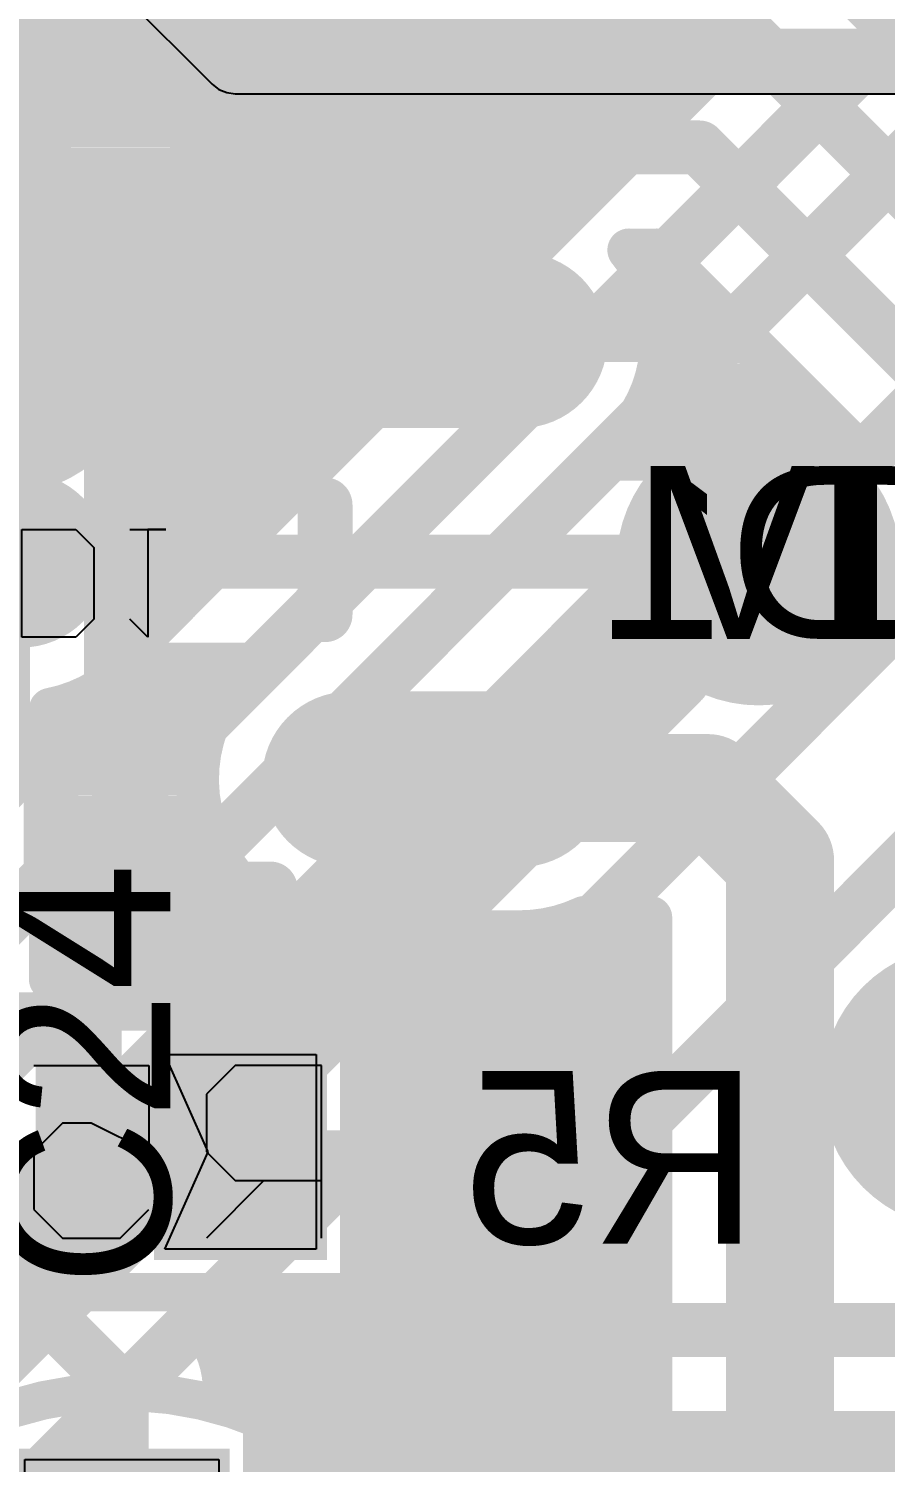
# Model space of a CAD drawing. Header units: millimetres. Extents: x 0.11 to 5.67, y 0.55 to 4.24.
# Drawn here: x 2.3698 to 2.5261, y 1.22 to 1.4813 of the extents above; entities that cross this region are included whole.
import ezdxf

# ---------------------------------------------------------------- set-up
doc = ezdxf.new("R2010")
doc.units = ezdxf.units.MM
doc.header["$MEASUREMENT"] = 0
for name, color, linetype in [('BottomLayer', 5, 'Continuous'), ('BottomOverlay', 54, 'Continuous'), ('BottomPaste', 16, 'Continuous'), ('BottomSolder', 6, 'Continuous'), ('InternalPlane1', 76, 'Continuous'), ('InternalPlane2', 16, 'Continuous'), ('Mechanical3', 76, 'Continuous'), ('MultiLayer', 9, 'Continuous'), ('TopLayer', 1, 'Continuous'), ('TopOverlay', 2, 'Continuous'), ('ViaHoleLayer', 16, 'Continuous')]:
    doc.layers.add(name, color=color, linetype=linetype)

# ---------------------------------------------------------------- blocks, each defined once
blk = doc.blocks.new('SOT_23_GSD__B_87')
at = {"layer": 'BottomLayer', "const_width": 0.02807}
for points in [[(0.05731, 0.04232), (0.02633, 0.04232)], [(-0.03369, 0.00232), (-0.06467, 0.00232)], [(0.05731, -0.03768), (0.02633, -0.03768)]]:
    blk.add_lwpolyline(points, dxfattribs=at)
at = {"layer": 'BottomLayer', "const_width": 0.01404}
for points in [[(0.01931, 0.04232, 1), (0.03335, 0.04232, 1)], [(0.0503, 0.04232, 1), (0.06433, 0.04232, 1)], [(-0.07169, 0.00232, 1), (-0.05765, 0.00232, 1)], [(-0.0407, 0.00232, 1), (-0.02667, 0.00232, 1)], [(0.01931, -0.03768, 1), (0.03335, -0.03768, 1)], [(0.0503, -0.03768, 1), (0.06433, -0.03768, 1)]]:
    blk.add_lwpolyline(points, format="xyb", close=True, dxfattribs=at)
at = {"layer": 'BottomOverlay', "const_width": 0.01}
for points in [[(-0.02818, 0.03232), (-0.02818, 0.06232)], [(-0.02818, 0.06232), (0.01182, 0.06232)], [(0.02182, -0.00768), (0.02182, 0.01232)], [(-0.02818, -0.05768), (-0.02818, -0.02768)], [(-0.02818, -0.05768), (0.01182, -0.05768)]]:
    blk.add_lwpolyline(points, dxfattribs=at)
at = {"layer": 'BottomOverlay', "const_width": 0.005}
for points in [[(-0.03068, 0.06232, 1), (-0.02568, 0.06232, 1)], [(-0.03068, 0.06232, 1), (-0.02568, 0.06232, 1)], [(0.00932, 0.06232, 1), (0.01432, 0.06232, 1)], [(-0.03068, 0.03232, 1), (-0.02568, 0.03232, 1)], [(0.01932, 0.01232, 1), (0.02432, 0.01232, 1)], [(0.01932, -0.00768, 1), (0.02432, -0.00768, 1)], [(-0.03068, -0.02768, 1), (-0.02568, -0.02768, 1)], [(-0.03068, -0.05768, 1), (-0.02568, -0.05768, 1)], [(-0.03068, -0.05768, 1), (-0.02568, -0.05768, 1)], [(0.00932, -0.05768, 1), (0.01432, -0.05768, 1)]]:
    blk.add_lwpolyline(points, format="xyb", close=True, dxfattribs=at)
at = {"layer": 'BottomPaste', "const_width": 0.02807}
for points in [[(0.05731, 0.04232), (0.02633, 0.04232)], [(-0.03369, 0.00232), (-0.06467, 0.00232)], [(0.05731, -0.03768), (0.02633, -0.03768)]]:
    blk.add_lwpolyline(points, dxfattribs=at)
at = {"layer": 'BottomPaste', "const_width": 0.01404}
for points in [[(0.01931, 0.04232, 1), (0.03335, 0.04232, 1)], [(0.0503, 0.04232, 1), (0.06433, 0.04232, 1)], [(-0.07169, 0.00232, 1), (-0.05765, 0.00232, 1)], [(-0.0407, 0.00232, 1), (-0.02667, 0.00232, 1)], [(0.01931, -0.03768, 1), (0.03335, -0.03768, 1)], [(0.0503, -0.03768, 1), (0.06433, -0.03768, 1)]]:
    blk.add_lwpolyline(points, format="xyb", close=True, dxfattribs=at)
at = {"layer": 'BottomSolder', "const_width": 0.03201}
for points in [[(0.05731, 0.04232), (0.02633, 0.04232)], [(-0.03369, 0.00232), (-0.06467, 0.00232)], [(0.05731, -0.03768), (0.02633, -0.03768)]]:
    blk.add_lwpolyline(points, dxfattribs=at)
at = {"layer": 'BottomSolder', "const_width": 0.016}
for points in [[(0.01833, 0.04232, 1), (0.03433, 0.04232, 1)], [(0.04931, 0.04232, 1), (0.06532, 0.04232, 1)], [(-0.07267, 0.00232, 1), (-0.05667, 0.00232, 1)], [(-0.04169, 0.00232, 1), (-0.02568, 0.00232, 1)], [(0.01833, -0.03768, 1), (0.03433, -0.03768, 1)], [(0.04931, -0.03768, 1), (0.06532, -0.03768, 1)]]:
    blk.add_lwpolyline(points, format="xyb", close=True, dxfattribs=at)
at = {"layer": 'Mechanical3'}
for p, q in [((-0.05315, 0.00131), (-0.04659, 0.00787)), ((-0.04659, 0.00787), (-0.04003, 0.00131)), ((-0.03347, -0.0118), (-0.03347, 0.00787)), ((-0.03347, 0.00787), (-0.02363, 0.00787)), ((-0.02363, 0.00787), (-0.02035, 0.00459)), ((-0.01379, 0.00787), (-0.00723, 0.00787)), ((-0.00723, 0.00787), (-0.01051, 0.00787)), ((-0.01051, 0.00787), (-0.01051, -0.0118)), ((-0.02035, 0.00459), (-0.02035, -0.00852)), ((-0.05315, -0.0118), (-0.05315, 0.00131)), ((-0.04003, 0.00131), (-0.04003, -0.0118)), ((-0.02035, -0.00852), (-0.02363, -0.0118)), ((-0.01051, -0.0118), (-0.01379, -0.00852)), ((-0.02363, -0.0118), (-0.03347, -0.0118))]:
    blk.add_line(p, q, dxfattribs=at)
blk = doc.blocks.new('RC0603_B_170')
at = {"layer": 'BottomLayer'}
for points in [[(-0.04429, -0.01772), (-0.01673, -0.01772), (-0.04429, 0.01772), (-0.01673, 0.01772)], [(0.04427, 0.01772), (0.01671, 0.01772), (0.04427, -0.01772), (0.01671, -0.01772)]]:
    blk.add_solid(points, dxfattribs=at)
at = {"layer": 'BottomOverlay', "const_width": 0.00701}
for points in [[(-0.05217, 0.02559), (-0.05217, -0.02559)], [(0.05217, 0.02559), (-0.05217, 0.02559)], [(0.05217, 0.02559), (0.05217, -0.02559)], [(0.05217, -0.02559), (-0.05217, -0.02559)]]:
    blk.add_lwpolyline(points, dxfattribs=at)
at = {"layer": 'BottomOverlay', "const_width": 0.0035}
for points in [[(-0.05392, 0.02559, 1), (-0.05041, 0.02559, 1)], [(-0.05392, 0.02559, 1), (-0.05041, 0.02559, 1)], [(0.05041, 0.02559, 1), (0.05392, 0.02559, 1)], [(0.05041, 0.02559, 1), (0.05392, 0.02559, 1)], [(-0.05392, -0.02559, 1), (-0.05041, -0.02559, 1)], [(-0.05392, -0.02559, 1), (-0.05041, -0.02559, 1)], [(0.05041, -0.02559, 1), (0.05392, -0.02559, 1)], [(0.05041, -0.02559, 1), (0.05392, -0.02559, 1)]]:
    blk.add_lwpolyline(points, format="xyb", close=True, dxfattribs=at)
at = {"layer": 'BottomPaste'}
for p, q in [((-0.04429, -0.01772), (-0.04429, 0.01772)), ((-0.04429, 0.01772), (-0.01673, 0.01772)), ((-0.01673, 0.01772), (-0.02461, 0)), ((0.02458, 0), (0.01671, 0.01772)), ((0.01671, 0.01772), (0.04427, 0.01772)), ((0.04427, 0.01772), (0.04427, -0.01772)), ((-0.02461, 0), (-0.01673, -0.01772)), ((0.01671, -0.01772), (0.02458, 0)), ((-0.01673, -0.01772), (-0.04429, -0.01772)), ((0.04427, -0.01772), (0.01671, -0.01772))]:
    blk.add_line(p, q, dxfattribs=at)
at = {"layer": 'BottomSolder'}
for points in [[(-0.04626, -0.01969), (-0.01476, -0.01969), (-0.04626, 0.01969), (-0.01476, 0.01969)], [(0.04624, 0.01969), (0.01474, 0.01969), (0.04624, -0.01969), (0.01474, -0.01969)]]:
    blk.add_solid(points, dxfattribs=at)
at = {"layer": 'Mechanical3'}
for p, q in [((-0.04528, 0.01575), (-0.04528, -0.01574)), ((-0.03478, 0.00525), (-0.02429, 0.01575)), ((-0.00854, 0.01575), (-0.01379, 0.0105)), ((0.00195, 0.01575), (-0.00854, 0.01575)), ((0.0072, 0.0105), (0.00195, 0.01575)), ((0.0072, 0.00001), (0.0072, 0.0105)), ((-0.02953, 0.00525), (-0.04528, 0.00525)), ((-0.02429, 0.00001), (-0.02953, 0.00525)), ((-0.02429, -0.01049), (-0.02429, 0.00001)), ((-0.01379, -0.01574), (-0.01379, 0.00001)), ((-0.01379, 0.00001), (-0.00329, -0.00524)), ((0.00195, -0.00524), (0.0072, 0.00001)), ((-0.00329, -0.00524), (0.00195, -0.00524)), ((-0.02953, -0.01574), (-0.02429, -0.01049)), ((-0.04528, -0.01574), (-0.02953, -0.01574)), ((0.0072, -0.01574), (-0.01379, -0.01574))]:
    blk.add_line(p, q, dxfattribs=at)
blk = doc.blocks.new('CC0603_B_269')
at = {"layer": 'BottomLayer'}
for points in [[(-0.05315, -0.01772), (-0.01378, -0.01772), (-0.05315, 0.01772), (-0.01378, 0.01772)], [(0.05315, 0.01772), (0.01378, 0.01772), (0.05315, -0.01772), (0.01378, -0.01772)]]:
    blk.add_solid(points, dxfattribs=at)
at = {"layer": 'BottomOverlay', "const_width": 0.00701}
for points in [[(-0.06031, -0.02558, -0.201181), (-0.06035, 0.02547)], [(0.06042, 0.02547, -0.201181), (0.06038, -0.02558)]]:
    blk.add_lwpolyline(points, format="xyb", dxfattribs=at)
at = {"layer": 'BottomOverlay', "const_width": 0.0035}
for points in [[(-0.0621, 0.02547, 1), (-0.0586, 0.02547, 1)], [(-0.06172, 0.0255, 1), (-0.05821, 0.0255, 1)], [(0.05828, 0.0255, 1), (0.06179, 0.0255, 1)], [(0.05867, 0.02547, 1), (0.06217, 0.02547, 1)], [(-0.06206, -0.02558, 1), (-0.05856, -0.02558, 1)], [(-0.06179, -0.02559, 1), (-0.05829, -0.02559, 1)], [(0.05829, -0.02559, 1), (0.06179, -0.02559, 1)], [(0.05863, -0.02558, 1), (0.06213, -0.02558, 1)]]:
    blk.add_lwpolyline(points, format="xyb", close=True, dxfattribs=at)
at = {"layer": 'BottomOverlay', "const_width": 0.00701}
for points in [[(-0.05996, 0.0255), (0.06004, 0.0255)], [(-0.06004, -0.02559), (0.06004, -0.02559)]]:
    blk.add_lwpolyline(points, dxfattribs=at)
at = {"layer": 'BottomPaste'}
for p, q in [((-0.05315, -0.01772), (-0.05315, 0.01772)), ((-0.05315, 0.01772), (-0.01378, 0.01772)), ((-0.01378, 0.01772), (-0.02559, 0)), ((0.02559, 0), (0.01378, 0.01772)), ((0.01378, 0.01772), (0.05315, 0.01772)), ((0.05315, 0.01772), (0.05315, -0.01772)), ((-0.02559, 0), (-0.01378, -0.01772)), ((0.01378, -0.01772), (0.02559, 0)), ((-0.01378, -0.01772), (-0.05315, -0.01772)), ((0.05315, -0.01772), (0.01378, -0.01772))]:
    blk.add_line(p, q, dxfattribs=at)
at = {"layer": 'BottomSolder'}
for points in [[(-0.05512, -0.01969), (-0.01181, -0.01969), (-0.05512, 0.01969), (-0.01181, 0.01969)], [(0.05512, 0.01969), (0.01181, 0.01969), (0.05512, -0.01969), (0.01181, -0.01969)]]:
    blk.add_solid(points, dxfattribs=at)
at = {"layer": 'Mechanical3'}
for p, q in [((-0.0561, 0.0105), (-0.05085, 0.01575)), ((-0.05085, 0.01575), (-0.04036, 0.01575)), ((-0.04036, 0.01575), (-0.03511, 0.0105)), ((-0.02462, 0.01575), (-0.01412, 0.01575)), ((-0.01412, 0.01575), (-0.01937, 0.01575)), ((-0.01937, 0.01575), (-0.01937, -0.01574)), ((0.00687, 0.01575), (0.00162, 0.0105)), ((0.01736, 0.01575), (0.00687, 0.01575)), ((0.02261, 0.0105), (0.01736, 0.01575)), ((-0.0561, -0.01049), (-0.0561, 0.0105)), ((0.00162, 0.0105), (0.00162, -0.01049)), ((0.02261, -0.01049), (0.02261, 0.0105)), ((-0.05085, -0.01574), (-0.0561, -0.01049)), ((-0.03511, -0.01049), (-0.04036, -0.01574)), ((-0.01937, -0.01574), (-0.02462, -0.01049)), ((0.00162, -0.01049), (0.00687, -0.01574)), ((0.01736, -0.01574), (0.02261, -0.01049)), ((-0.04036, -0.01574), (-0.05085, -0.01574)), ((0.00687, -0.01574), (0.01736, -0.01574))]:
    blk.add_line(p, q, dxfattribs=at)

msp = doc.modelspace()

# ---------------------------------------------------------------- linework, layer by layer
at = {"layer": 'BottomLayer'}
for points, const_width in [([(2.51519, 1.49255), (2.57917, 1.42858)], 0.00787), ([(2.36396, 1.47933), (2.50197, 1.47933)], 0.00984), ([(2.50197, 1.47933), (2.56594, 1.41535)], 0.00984), ([(2.52842, 1.47933), (2.66348, 1.47933)], 0.00787), ([(2.36516, 1.42224), (2.40256, 1.45965)], 0.00984), ([(2.40256, 1.45965), (2.49213, 1.45965)], 0.00984), ([(2.49213, 1.45965), (2.54035, 1.41142)], 0.00984), ([(2.47932, 1.44094), (2.48438, 1.44094)], 0.00787), ([(2.4801, 1.43996), (2.48537, 1.43996)], 0.00787), ([(2.48438, 1.44094), (2.52165, 1.40367)], 0.00787), ([(2.39073, 1.42137), (2.40517, 1.43581)], 0.00787), ([(2.4841, 1.43208), (2.49324, 1.43208)], 0.00787), ([(2.40256, 1.42421), (2.4027, 1.42435)], 0.01969), ([(2.4027, 1.42435), (2.44376, 1.42435)], 0.01969), ([(2.44376, 1.42435), (2.4439, 1.42449)], 0.01969), ([(2.39357, 1.42421), (2.40256, 1.42421)], 0.00787), ([(2.4065, 1.42449), (2.4439, 1.42449)], 0.00787), ([(2.4439, 1.42449), (2.4813, 1.42449)], 0.00787), ([(2.48523, 1.42421), (2.50112, 1.42421)], 0.00787), ([(2.39006, 1.41633), (2.40388, 1.41633)], 0.00787), ([(2.48392, 1.41633), (2.50899, 1.41633)], 0.00787), ([(2.38672, 1.40846), (2.40813, 1.40846)], 0.00787), ([(2.47967, 1.40846), (2.49591, 1.40846)], 0.00787), ([(2.51, 1.40846), (2.51686, 1.40846)], 0.00787), ([(2.38926, 1.40287), (2.41423, 1.40287)], 0.00787), ([(2.47356, 1.40287), (2.48583, 1.40287)], 0.00787), ([(2.35321, 1.38417), (2.50264, 1.38417)], 0.00984), ([(2.50264, 1.38417), (2.50295, 1.38386)], 0.00984), ([(2.38869, 1.36547), (2.41015, 1.36547)], 0.00787), ([(2.38362, 1.36122), (2.40618, 1.36122)], 0.00787), ([(2.3738, 1.30807), (2.3738, 1.35721)], 0.00787), ([(2.3738, 1.35334), (2.40204, 1.35334)], 0.00787), ([(2.4439, 1.34449), (2.4455, 1.34288)], 0.01969), ([(2.4455, 1.34288), (2.49373, 1.34288)], 0.01969), ([(2.49373, 1.34288), (2.50689, 1.32972)], 0.01969), ([(2.3738, 1.34547), (2.40061, 1.34547)], 0.00787), ([(2.3738, 1.33759), (2.40146, 1.33759)], 0.00787), ([(2.50689, 1.16043), (2.50689, 1.32972)], 0.01969), ([(2.3738, 1.32972), (2.40483, 1.32972)], 0.00787), ([(2.3738, 1.32185), (2.41225, 1.32185)], 0.00787), ([(2.47111, 1.31926), (2.48327, 1.31926)], 0.00787), ([(2.48327, 1.17028), (2.48327, 1.31926)], 0.00787), ([(2.42841, 1.31667), (2.45939, 1.31667)], 0.00787), ([(2.3738, 1.31397), (2.48327, 1.31397)], 0.00787), ([(2.37502, 1.27153), (2.37502, 1.30807)], 0.00787), ([(2.37502, 1.3061), (2.38287, 1.3061)], 0.00787), ([(2.38287, 1.3061), (2.43406, 1.3061)], 0.00787), ([(2.38287, 1.26368), (2.38287, 1.3061)], 0.00787), ([(2.43406, 1.3061), (2.48327, 1.3061)], 0.00787), ([(2.43406, 1.24705), (2.43406, 1.3061)], 0.00787), ([(2.40846, 1.27657), (2.40846, 1.30217)], 0.00787), ([(2.37502, 1.29822), (2.38287, 1.29822)], 0.00787), ([(2.43406, 1.29822), (2.48327, 1.29822)], 0.00787), ([(2.37502, 1.29035), (2.38287, 1.29035)], 0.00787), ([(2.43406, 1.29035), (2.48327, 1.29035)], 0.00787), ([(2.37502, 1.28248), (2.38287, 1.28248)], 0.00787), ([(2.43406, 1.28248), (2.48327, 1.28248)], 0.00787), ([(2.38681, 1.27657), (2.40846, 1.27657)], 0.00787), ([(2.40846, 1.27657), (2.43012, 1.27657)], 0.00787), ([(2.40846, 1.25098), (2.40846, 1.27657)], 0.00787), ([(2.37502, 1.2746), (2.38287, 1.2746)], 0.00787), ([(2.43406, 1.2746), (2.48327, 1.2746)], 0.00787), ([(2.34746, 1.27264), (2.38681, 1.23329)], 0.00984), ([(2.37502, 1.27153), (2.38287, 1.26368)], 0.00787), ([(2.37982, 1.26673), (2.38287, 1.26673)], 0.00787), ([(2.43406, 1.26673), (2.48327, 1.26673)], 0.00787), ([(2.43406, 1.25885), (2.48327, 1.25885)], 0.00787), ([(2.43406, 1.25098), (2.48327, 1.25098)], 0.00787), ([(2.3995, 1.24705), (2.43406, 1.24705)], 0.00787), ([(2.40273, 1.24311), (2.48327, 1.24311)], 0.00787), ([(2.40541, 1.23523), (2.48327, 1.23523)], 0.00787), ([(2.38681, 1.20079), (2.38681, 1.23329)], 0.00984), ([(2.40549, 1.23425), (2.41831, 1.23425)], 0.00787), ([(2.41831, 1.16732), (2.41831, 1.23425)], 0.00787), ([(2.41831, 1.22736), (2.48327, 1.22736)], 0.00787), ([(2.41831, 1.21948), (2.48327, 1.21948)], 0.00787)]:
    msp.add_lwpolyline(points, dxfattribs=dict(at, const_width=const_width))
for points, const_width in [([(2.49951, 1.47933, 1), (2.50443, 1.47933, 1)], 0.00492), ([(2.49951, 1.47933, 1), (2.50443, 1.47933, 1)], 0.00492), ([(2.52645, 1.47933, 1), (2.53039, 1.47933, 1)], 0.00394), ([(2.4001, 1.45965, 1), (2.40502, 1.45965, 1)], 0.00492), ([(2.4001, 1.45965, 1), (2.40502, 1.45965, 1)], 0.00492), ([(2.48967, 1.45965, 1), (2.49459, 1.45965, 1)], 0.00492), ([(2.48967, 1.45965, 1), (2.49459, 1.45965, 1)], 0.00492), ([(2.47735, 1.44094, 1), (2.48129, 1.44094, 1)], 0.00394), ([(2.47735, 1.44094, 1), (2.48129, 1.44094, 1)], 0.00394), ([(2.47813, 1.43996, 1), (2.48207, 1.43996, 1)], 0.00394), ([(2.48241, 1.44094, 1), (2.48635, 1.44094, 1)], 0.00394), ([(2.48241, 1.44094, 1), (2.48635, 1.44094, 1)], 0.00394), ([(2.4834, 1.43996, 1), (2.48734, 1.43996, 1)], 0.00394), ([(2.4032, 1.43581, 1), (2.40714, 1.43581, 1)], 0.00394), ([(2.4032, 1.43581, 1), (2.40714, 1.43581, 1)], 0.00394), ([(2.39665, 1.42421, 1), (2.40846, 1.42421, 1)], 0.01181), ([(2.48213, 1.43208, 1), (2.48606, 1.43208, 1)], 0.00394), ([(2.49127, 1.43208, 1), (2.49521, 1.43208, 1)], 0.00394), ([(2.35925, 1.42224, 1), (2.37106, 1.42224, 1)], 0.01181), ([(2.39764, 1.42421, 1), (2.40748, 1.42421, 1)], 0.00984), ([(2.39778, 1.42435, 1), (2.40762, 1.42435, 1)], 0.00984), ([(2.39778, 1.42435, 1), (2.40762, 1.42435, 1)], 0.00984), ([(2.43884, 1.42435, 1), (2.44868, 1.42435, 1)], 0.00984), ([(2.43884, 1.42435, 1), (2.44868, 1.42435, 1)], 0.00984), ([(2.43898, 1.42449, 1), (2.44882, 1.42449, 1)], 0.00984), ([(2.3627, 1.42224, 1), (2.36762, 1.42224, 1)], 0.00492), ([(2.3916, 1.42421, 1), (2.39554, 1.42421, 1)], 0.00394), ([(2.40059, 1.42421, 1), (2.40453, 1.42421, 1)], 0.00394), ([(2.40453, 1.42449, 1), (2.40846, 1.42449, 1)], 0.00394), ([(2.44193, 1.42449, 1), (2.44587, 1.42449, 1)], 0.00394), ([(2.44193, 1.42449, 1), (2.44587, 1.42449, 1)], 0.00394), ([(2.47933, 1.42449, 1), (2.48327, 1.42449, 1)], 0.00394), ([(2.48327, 1.42449, 1), (2.4872, 1.42449, 1)], 0.00394), ([(2.48327, 1.42449, 1), (2.4872, 1.42449, 1)], 0.00394), ([(2.48327, 1.42421, 1), (2.4872, 1.42421, 1)], 0.00394), ([(2.49915, 1.42421, 1), (2.50309, 1.42421, 1)], 0.00394), ([(2.38876, 1.42137, 1), (2.3927, 1.42137, 1)], 0.00394), ([(2.38876, 1.42137, 1), (2.3927, 1.42137, 1)], 0.00394), ([(2.38809, 1.41633, 1), (2.39202, 1.41633, 1)], 0.00394), ([(2.40191, 1.41633, 1), (2.40585, 1.41633, 1)], 0.00394), ([(2.48195, 1.41633, 1), (2.48588, 1.41633, 1)], 0.00394), ([(2.50702, 1.41633, 1), (2.51096, 1.41633, 1)], 0.00394), ([(2.38475, 1.40846, 1), (2.38869, 1.40846, 1)], 0.00394), ([(2.40616, 1.40846, 1), (2.4101, 1.40846, 1)], 0.00394), ([(2.4777, 1.40846, 1), (2.48163, 1.40846, 1)], 0.00394), ([(2.49394, 1.40846, 1), (2.49788, 1.40846, 1)], 0.00394), ([(2.50803, 1.40846, 1), (2.51197, 1.40846, 1)], 0.00394), ([(2.5149, 1.40846, 1), (2.51883, 1.40846, 1)], 0.00394), ([(2.38339, 1.40653, 1), (2.38732, 1.40653, 1)], 0.00394), ([(2.38339, 1.40653, 1), (2.38732, 1.40653, 1)], 0.00394), ([(2.38729, 1.40287, 1), (2.39123, 1.40287, 1)], 0.00394), ([(2.38729, 1.40287, 1), (2.39123, 1.40287, 1)], 0.00394), ([(2.41226, 1.40287, 1), (2.4162, 1.40287, 1)], 0.00394), ([(2.41226, 1.40287, 1), (2.4162, 1.40287, 1)], 0.00394), ([(2.47159, 1.40287, 1), (2.47553, 1.40287, 1)], 0.00394), ([(2.47159, 1.40287, 1), (2.47553, 1.40287, 1)], 0.00394), ([(2.48386, 1.40287, 1), (2.4878, 1.40287, 1)], 0.00394), ([(2.48386, 1.40287, 1), (2.4878, 1.40287, 1)], 0.00394), ([(2.51969, 1.40367, 1), (2.52362, 1.40367, 1)], 0.00394), ([(2.51969, 1.40133, 1), (2.52362, 1.40133, 1)], 0.00394), ([(2.49705, 1.38386, 1), (2.50886, 1.38386, 1)], 0.01181), ([(2.50018, 1.38417, 1), (2.5051, 1.38417, 1)], 0.00492), ([(2.50018, 1.38417, 1), (2.5051, 1.38417, 1)], 0.00492), ([(2.50049, 1.38386, 1), (2.50541, 1.38386, 1)], 0.00492), ([(2.38672, 1.36547, 1), (2.39066, 1.36547, 1)], 0.00394), ([(2.38672, 1.36547, 1), (2.39066, 1.36547, 1)], 0.00394), ([(2.40818, 1.36547, 1), (2.41212, 1.36547, 1)], 0.00394), ([(2.40818, 1.36547, 1), (2.41212, 1.36547, 1)], 0.00394), ([(2.38166, 1.36122, 1), (2.38559, 1.36122, 1)], 0.00394), ([(2.40421, 1.36122, 1), (2.40815, 1.36122, 1)], 0.00394), ([(2.37183, 1.35721, 1), (2.37577, 1.35721, 1)], 0.00394), ([(2.37183, 1.35721, 1), (2.37577, 1.35721, 1)], 0.00394), ([(2.37183, 1.35334, 1), (2.37577, 1.35334, 1)], 0.00394), ([(2.40007, 1.35334, 1), (2.40401, 1.35334, 1)], 0.00394), ([(2.43898, 1.34449, 1), (2.44882, 1.34449, 1)], 0.00984), ([(2.44058, 1.34288, 1), (2.45042, 1.34288, 1)], 0.00984), ([(2.44058, 1.34288, 1), (2.45042, 1.34288, 1)], 0.00984), ([(2.48881, 1.34288, 1), (2.49865, 1.34288, 1)], 0.00984), ([(2.48881, 1.34288, 1), (2.49865, 1.34288, 1)], 0.00984), ([(2.37183, 1.34547, 1), (2.37577, 1.34547, 1)], 0.00394), ([(2.39864, 1.34547, 1), (2.40258, 1.34547, 1)], 0.00394), ([(2.37183, 1.33759, 1), (2.37577, 1.33759, 1)], 0.00394), ([(2.39949, 1.33759, 1), (2.40343, 1.33759, 1)], 0.00394), ([(2.50197, 1.32972, 1), (2.51181, 1.32972, 1)], 0.00984), ([(2.50197, 1.32972, 1), (2.51181, 1.32972, 1)], 0.00984), ([(2.37183, 1.32972, 1), (2.37577, 1.32972, 1)], 0.00394), ([(2.40287, 1.32972, 1), (2.4068, 1.32972, 1)], 0.00394), ([(2.37183, 1.32185, 1), (2.37577, 1.32185, 1)], 0.00394), ([(2.41028, 1.32185, 1), (2.41422, 1.32185, 1)], 0.00394), ([(2.46914, 1.31926, 1), (2.47308, 1.31926, 1)], 0.00394), ([(2.46914, 1.31926, 1), (2.47308, 1.31926, 1)], 0.00394), ([(2.4813, 1.31926, 1), (2.48524, 1.31926, 1)], 0.00394), ([(2.4813, 1.31926, 1), (2.48524, 1.31926, 1)], 0.00394), ([(2.42644, 1.31667, 1), (2.43037, 1.31667, 1)], 0.00394), ([(2.42644, 1.31667, 1), (2.43037, 1.31667, 1)], 0.00394), ([(2.45742, 1.31667, 1), (2.46136, 1.31667, 1)], 0.00394), ([(2.45742, 1.31667, 1), (2.46136, 1.31667, 1)], 0.00394), ([(2.37183, 1.31397, 1), (2.37577, 1.31397, 1)], 0.00394), ([(2.4813, 1.31397, 1), (2.48524, 1.31397, 1)], 0.00394), ([(2.37183, 1.30807, 1), (2.37577, 1.30807, 1)], 0.00394), ([(2.37306, 1.30807, 1), (2.37699, 1.30807, 1)], 0.00394), ([(2.37306, 1.3061, 1), (2.37699, 1.3061, 1)], 0.00394), ([(2.38091, 1.3061, 1), (2.38484, 1.3061, 1)], 0.00394), ([(2.38091, 1.3061, 1), (2.38484, 1.3061, 1)], 0.00394), ([(2.38091, 1.3061, 1), (2.38484, 1.3061, 1)], 0.00394), ([(2.43209, 1.3061, 1), (2.43602, 1.3061, 1)], 0.00394), ([(2.43209, 1.3061, 1), (2.43602, 1.3061, 1)], 0.00394), ([(2.43209, 1.3061, 1), (2.43602, 1.3061, 1)], 0.00394), ([(2.4813, 1.3061, 1), (2.48524, 1.3061, 1)], 0.00394), ([(2.4065, 1.30217, 1), (2.41043, 1.30217, 1)], 0.00394), ([(2.37306, 1.29822, 1), (2.37699, 1.29822, 1)], 0.00394), ([(2.38091, 1.29822, 1), (2.38484, 1.29822, 1)], 0.00394), ([(2.43209, 1.29822, 1), (2.43602, 1.29822, 1)], 0.00394), ([(2.4813, 1.29822, 1), (2.48524, 1.29822, 1)], 0.00394), ([(2.37306, 1.29035, 1), (2.37699, 1.29035, 1)], 0.00394), ([(2.38091, 1.29035, 1), (2.38484, 1.29035, 1)], 0.00394), ([(2.43209, 1.29035, 1), (2.43602, 1.29035, 1)], 0.00394), ([(2.4813, 1.29035, 1), (2.48524, 1.29035, 1)], 0.00394), ([(2.37306, 1.28248, 1), (2.37699, 1.28248, 1)], 0.00394), ([(2.38091, 1.28248, 1), (2.38484, 1.28248, 1)], 0.00394), ([(2.43209, 1.28248, 1), (2.43602, 1.28248, 1)], 0.00394), ([(2.4813, 1.28248, 1), (2.48524, 1.28248, 1)], 0.00394), ([(2.38484, 1.27657, 1), (2.38878, 1.27657, 1)], 0.00394), ([(2.4065, 1.27657, 1), (2.41043, 1.27657, 1)], 0.00394), ([(2.4065, 1.27657, 1), (2.41043, 1.27657, 1)], 0.00394), ([(2.4065, 1.27657, 1), (2.41043, 1.27657, 1)], 0.00394), ([(2.4065, 1.27657, 1), (2.41043, 1.27657, 1)], 0.00394), ([(2.42815, 1.27657, 1), (2.43209, 1.27657, 1)], 0.00394), ([(2.37306, 1.2746, 1), (2.37699, 1.2746, 1)], 0.00394), ([(2.38091, 1.2746, 1), (2.38484, 1.2746, 1)], 0.00394), ([(2.43209, 1.2746, 1), (2.43602, 1.2746, 1)], 0.00394), ([(2.4813, 1.2746, 1), (2.48524, 1.2746, 1)], 0.00394), ([(2.37306, 1.27153, 1), (2.37699, 1.27153, 1)], 0.00394), ([(2.37306, 1.27153, 1), (2.37699, 1.27153, 1)], 0.00394), ([(2.37785, 1.26673, 1), (2.38179, 1.26673, 1)], 0.00394), ([(2.38091, 1.26673, 1), (2.38484, 1.26673, 1)], 0.00394), ([(2.43209, 1.26673, 1), (2.43602, 1.26673, 1)], 0.00394), ([(2.4813, 1.26673, 1), (2.48524, 1.26673, 1)], 0.00394), ([(2.38091, 1.26368, 1), (2.38484, 1.26368, 1)], 0.00394), ([(2.38091, 1.26368, 1), (2.38484, 1.26368, 1)], 0.00394), ([(2.43209, 1.25885, 1), (2.43602, 1.25885, 1)], 0.00394), ([(2.4813, 1.25885, 1), (2.48524, 1.25885, 1)], 0.00394), ([(2.4065, 1.25098, 1), (2.41043, 1.25098, 1)], 0.00394), ([(2.43209, 1.25098, 1), (2.43602, 1.25098, 1)], 0.00394), ([(2.4813, 1.25098, 1), (2.48524, 1.25098, 1)], 0.00394), ([(2.39753, 1.24705, 1), (2.40147, 1.24705, 1)], 0.00394), ([(2.39807, 1.24651, 1), (2.402, 1.24651, 1)], 0.00394), ([(2.39807, 1.24651, 1), (2.402, 1.24651, 1)], 0.00394), ([(2.43209, 1.24705, 1), (2.43602, 1.24705, 1)], 0.00394), ([(2.43209, 1.24705, 1), (2.43602, 1.24705, 1)], 0.00394), ([(2.40076, 1.24311, 1), (2.4047, 1.24311, 1)], 0.00394), ([(2.4813, 1.24311, 1), (2.48524, 1.24311, 1)], 0.00394), ([(2.40344, 1.23523, 1), (2.40738, 1.23523, 1)], 0.00394), ([(2.4813, 1.23523, 1), (2.48524, 1.23523, 1)], 0.00394), ([(2.38435, 1.23329, 1), (2.38927, 1.23329, 1)], 0.00492), ([(2.38435, 1.23329, 1), (2.38927, 1.23329, 1)], 0.00492), ([(2.40352, 1.23425, 1), (2.40746, 1.23425, 1)], 0.00394), ([(2.40352, 1.23425, 1), (2.40746, 1.23425, 1)], 0.00394), ([(2.40352, 1.23425, 1), (2.40746, 1.23425, 1)], 0.00394), ([(2.41634, 1.23425, 1), (2.42028, 1.23425, 1)], 0.00394), ([(2.41634, 1.23425, 1), (2.42028, 1.23425, 1)], 0.00394), ([(2.41634, 1.22736, 1), (2.42028, 1.22736, 1)], 0.00394), ([(2.4813, 1.22736, 1), (2.48524, 1.22736, 1)], 0.00394), ([(2.41634, 1.21948, 1), (2.42028, 1.21948, 1)], 0.00394), ([(2.4813, 1.21948, 1), (2.48524, 1.21948, 1)], 0.00394)]:
    msp.add_lwpolyline(points, format="xyb", close=True, dxfattribs=dict(at, const_width=const_width))
at = {"layer": 'BottomLayer', "const_width": 0.00787}
for points in [[(2.47932, 1.44094, -0.17429), (2.48524, 1.42449)], [(2.41423, 1.40287, -0.377507), (2.40517, 1.43581)], [(2.48524, 1.42449, -0.25279), (2.47356, 1.40287)], [(2.39073, 1.42137, -0.158082), (2.38536, 1.40653)], [(2.48583, 1.40287, -0.408891), (2.52165, 1.40133)], [(2.38536, 1.40653, -0.048201), (2.38926, 1.40287)], [(2.38869, 1.36547, -0.156811), (2.3738, 1.35721)], [(2.42841, 1.31667, -0.693565), (2.41015, 1.36547)], [(2.47111, 1.31926, -0.10914), (2.45939, 1.31667)], [(2.40003, 1.24651, -0.185591), (2.40549, 1.23425)], [(2.40003, 1.24651, -0.185591), (2.40549, 1.23425)]]:
    msp.add_lwpolyline(points, format="xyb", dxfattribs=at)
at = {"layer": 'InternalPlane1', "const_width": 0.02591}
for points in [[(2.33646, 1.4685, 1), (2.36236, 1.4685, 1)], [(2.3522, 1.42224, 1), (2.37811, 1.42224, 1)], [(2.49, 1.38386, 1), (2.51591, 1.38386, 1)], [(2.5274, 1.28839, 1), (2.55331, 1.28839, 1)]]:
    msp.add_lwpolyline(points, format="xyb", close=True, dxfattribs=at)
at = {"layer": 'InternalPlane2'}
for p, q in [((2.31961, 1.55484), (2.40327, 1.47118)), ((2.40327, 1.47118), (2.4045, 1.47024)), ((2.4045, 1.47024), (2.40594, 1.46964)), ((2.40594, 1.46964), (2.40748, 1.46944)), ((2.40748, 1.46944), (2.70571, 1.46944))]:
    msp.add_line(p, q, dxfattribs=at)
at = {"layer": 'InternalPlane2', "const_width": 0.01181}
for points in [[(2.32382, 1.55906), (2.40748, 1.47539)], [(2.40748, 1.47539), (2.70571, 1.47539)]]:
    msp.add_lwpolyline(points, dxfattribs=at)
at = {"layer": 'InternalPlane2'}
for points, const_width in [([(2.33646, 1.4685, 1), (2.36236, 1.4685, 1)], 0.02591), ([(2.40453, 1.47539, 1), (2.41043, 1.47539, 1)], 0.00591), ([(2.40453, 1.47539, 1), (2.41043, 1.47539, 1)], 0.00591), ([(2.3522, 1.42224, 1), (2.37811, 1.42224, 1)], 0.02591), ([(2.38961, 1.42421, 1), (2.41551, 1.42421, 1)], 0.02591), ([(2.49, 1.38386, 1), (2.51591, 1.38386, 1)], 0.02591), ([(2.5274, 1.28839, 1), (2.55331, 1.28839, 1)], 0.02591)]:
    msp.add_lwpolyline(points, format="xyb", close=True, dxfattribs=dict(at, const_width=const_width))
at = {"layer": 'MultiLayer', "const_width": 0.01181}
for points in [[(2.39665, 1.42421, 1), (2.40846, 1.42421, 1)], [(2.35925, 1.42224, 1), (2.37106, 1.42224, 1)], [(2.49705, 1.38386, 1), (2.50886, 1.38386, 1)]]:
    msp.add_lwpolyline(points, format="xyb", close=True, dxfattribs=at)
at = {"layer": 'TopLayer'}
for points, const_width in [([(2.17664, 1.12984), (2.54089, 1.49409)], 0.00984), ([(2.18398, 1.11213), (2.54823, 1.47638)], 0.00984), ([(2.37452, 1.47343), (2.49378, 1.47343)], 0.00787), ([(2.38386, 1.36351), (2.49378, 1.47343)], 0.00787), ([(2.37483, 1.47145), (2.4918, 1.47145)], 0.00787), ([(2.37452, 1.46358), (2.48393, 1.46358)], 0.00787), ([(2.37157, 1.4557), (2.47605, 1.4557)], 0.00787), ([(2.36564, 1.44783), (2.46818, 1.44783)], 0.00787), ([(2.50295, 1.38386), (2.56693, 1.44783)], 0.00984), ([(2.38363, 1.43996), (2.46031, 1.43996)], 0.00787), ([(2.36811, 1.21358), (2.58465, 1.43012)], 0.00984), ([(2.38878, 1.43208), (2.45243, 1.43208)], 0.00787), ([(2.36516, 1.34342), (2.36516, 1.42224)], 0.00984), ([(2.39067, 1.42421), (2.44456, 1.42421)], 0.00787), ([(2.39006, 1.41633), (2.43668, 1.41633)], 0.00787), ([(2.38672, 1.40846), (2.42881, 1.40846)], 0.00787), ([(2.38386, 1.36351), (2.38386, 1.40478)], 0.00787), ([(2.38386, 1.40059), (2.42094, 1.40059)], 0.00787), ([(2.38386, 1.39271), (2.41306, 1.39271)], 0.00787), ([(2.38386, 1.38484), (2.40519, 1.38484)], 0.00787), ([(2.1972, 1.0989), (2.47775, 1.37945)], 0.00787), ([(2.38386, 1.37696), (2.39731, 1.37696)], 0.00787), ([(2.47526, 1.37696), (2.47831, 1.37696)], 0.00787), ([(2.38386, 1.36909), (2.38944, 1.36909)], 0.00787), ([(2.46739, 1.36909), (2.48205, 1.36909)], 0.00787), ([(2.35489, 1.22681), (2.48992, 1.36184)], 0.00787), ([(2.45951, 1.36122), (2.4893, 1.36122)], 0.00787), ([(2.45164, 1.35334), (2.48142, 1.35334)], 0.00787), ([(2.44377, 1.34547), (2.47355, 1.34547)], 0.00787), ([(2.1693, 1.14756), (2.36516, 1.34342)], 0.00984), ([(2.40945, 1.20965), (2.54035, 1.34055)], 0.00984), ([(2.43589, 1.33759), (2.46567, 1.33759)], 0.00787), ([(2.42802, 1.32972), (2.4578, 1.32972)], 0.00787), ([(2.42014, 1.32185), (2.44993, 1.32185)], 0.00787), ([(2.41227, 1.31397), (2.44205, 1.31397)], 0.00787), ([(2.4044, 1.3061), (2.43418, 1.3061)], 0.00787), ([(2.39652, 1.29822), (2.4263, 1.29822)], 0.00787), ([(2.38865, 1.29035), (2.41843, 1.29035)], 0.00787), ([(2.38077, 1.28248), (2.41056, 1.28248)], 0.00787), ([(2.3729, 1.2746), (2.40268, 1.2746)], 0.00787), ([(2.36503, 1.26673), (2.39481, 1.26673)], 0.00787), ([(2.35715, 1.25885), (2.38693, 1.25885)], 0.00787), ([(2.34928, 1.25098), (2.37906, 1.25098)], 0.00787), ([(2.3414, 1.24311), (2.37119, 1.24311)], 0.00787), ([(2.43406, 1.19882), (2.47933, 1.24409)], 0.00984), ([(2.47933, 1.24409), (2.54232, 1.24409)], 0.00984), ([(2.45276, 1.19107), (2.48708, 1.22539)], 0.00787), ([(2.48708, 1.22539), (2.54232, 1.22539)], 0.00787), ([(2.48117, 1.21948), (2.73249, 1.21948)], 0.00787)]:
    msp.add_lwpolyline(points, dxfattribs=dict(at, const_width=const_width))
for points, const_width in [([(2.37255, 1.47343, 1), (2.37649, 1.47343, 1)], 0.00394), ([(2.37255, 1.47343, 1), (2.37649, 1.47343, 1)], 0.00394), ([(2.49181, 1.47343, 1), (2.49574, 1.47343, 1)], 0.00394), ([(2.49181, 1.47343, 1), (2.49574, 1.47343, 1)], 0.00394), ([(2.37286, 1.47145, 1), (2.3768, 1.47145, 1)], 0.00394), ([(2.48983, 1.47145, 1), (2.49377, 1.47145, 1)], 0.00394), ([(2.37303, 1.4685, 1), (2.37697, 1.4685, 1)], 0.00394), ([(2.37303, 1.4685, 1), (2.37697, 1.4685, 1)], 0.00394), ([(2.37255, 1.46358, 1), (2.37649, 1.46358, 1)], 0.00394), ([(2.48196, 1.46358, 1), (2.4859, 1.46358, 1)], 0.00394), ([(2.3696, 1.4557, 1), (2.37354, 1.4557, 1)], 0.00394), ([(2.47409, 1.4557, 1), (2.47802, 1.4557, 1)], 0.00394), ([(2.46621, 1.44783, 1), (2.47015, 1.44783, 1)], 0.00394), ([(2.38166, 1.43996, 1), (2.3856, 1.43996, 1)], 0.00394), ([(2.45834, 1.43996, 1), (2.46227, 1.43996, 1)], 0.00394), ([(2.38681, 1.43208, 1), (2.39075, 1.43208, 1)], 0.00394), ([(2.39665, 1.42421, 1), (2.40846, 1.42421, 1)], 0.01181), ([(2.45046, 1.43208, 1), (2.4544, 1.43208, 1)], 0.00394), ([(2.35925, 1.42224, 1), (2.37106, 1.42224, 1)], 0.01181), ([(2.3627, 1.42224, 1), (2.36762, 1.42224, 1)], 0.00492), ([(2.3887, 1.42421, 1), (2.39264, 1.42421, 1)], 0.00394), ([(2.44259, 1.42421, 1), (2.44653, 1.42421, 1)], 0.00394), ([(2.38878, 1.42224, 1), (2.39272, 1.42224, 1)], 0.00394), ([(2.38878, 1.42224, 1), (2.39272, 1.42224, 1)], 0.00394), ([(2.38809, 1.41633, 1), (2.39202, 1.41633, 1)], 0.00394), ([(2.43472, 1.41633, 1), (2.43865, 1.41633, 1)], 0.00394), ([(2.38475, 1.40846, 1), (2.38869, 1.40846, 1)], 0.00394), ([(2.42684, 1.40846, 1), (2.43078, 1.40846, 1)], 0.00394), ([(2.38189, 1.40478, 1), (2.38583, 1.40478, 1)], 0.00394), ([(2.38189, 1.40478, 1), (2.38583, 1.40478, 1)], 0.00394), ([(2.38189, 1.40059, 1), (2.38583, 1.40059, 1)], 0.00394), ([(2.41897, 1.40059, 1), (2.4229, 1.40059, 1)], 0.00394), ([(2.38189, 1.39271, 1), (2.38583, 1.39271, 1)], 0.00394), ([(2.41109, 1.39271, 1), (2.41503, 1.39271, 1)], 0.00394), ([(2.49705, 1.38386, 1), (2.50886, 1.38386, 1)], 0.01181), ([(2.38189, 1.38484, 1), (2.38583, 1.38484, 1)], 0.00394), ([(2.40322, 1.38484, 1), (2.40716, 1.38484, 1)], 0.00394), ([(2.50049, 1.38386, 1), (2.50541, 1.38386, 1)], 0.00492), ([(2.47578, 1.37945, 1), (2.47971, 1.37945, 1)], 0.00394), ([(2.47578, 1.37945, 1), (2.47971, 1.37945, 1)], 0.00394), ([(2.38189, 1.37696, 1), (2.38583, 1.37696, 1)], 0.00394), ([(2.39535, 1.37696, 1), (2.39928, 1.37696, 1)], 0.00394), ([(2.47329, 1.37696, 1), (2.47723, 1.37696, 1)], 0.00394), ([(2.47634, 1.37696, 1), (2.48028, 1.37696, 1)], 0.00394), ([(2.38189, 1.36909, 1), (2.38583, 1.36909, 1)], 0.00394), ([(2.38747, 1.36909, 1), (2.39141, 1.36909, 1)], 0.00394), ([(2.46542, 1.36909, 1), (2.46936, 1.36909, 1)], 0.00394), ([(2.48009, 1.36909, 1), (2.48402, 1.36909, 1)], 0.00394), ([(2.38189, 1.36351, 1), (2.38583, 1.36351, 1)], 0.00394), ([(2.38189, 1.36351, 1), (2.38583, 1.36351, 1)], 0.00394), ([(2.45755, 1.36122, 1), (2.46148, 1.36122, 1)], 0.00394), ([(2.48733, 1.36122, 1), (2.49127, 1.36122, 1)], 0.00394), ([(2.48795, 1.36184, 1), (2.49189, 1.36184, 1)], 0.00394), ([(2.48795, 1.36184, 1), (2.49189, 1.36184, 1)], 0.00394), ([(2.44967, 1.35334, 1), (2.45361, 1.35334, 1)], 0.00394), ([(2.47945, 1.35334, 1), (2.48339, 1.35334, 1)], 0.00394), ([(2.4418, 1.34547, 1), (2.44574, 1.34547, 1)], 0.00394), ([(2.47158, 1.34547, 1), (2.47552, 1.34547, 1)], 0.00394), ([(2.3627, 1.34342, 1), (2.36762, 1.34342, 1)], 0.00492), ([(2.3627, 1.34342, 1), (2.36762, 1.34342, 1)], 0.00492), ([(2.43392, 1.33759, 1), (2.43786, 1.33759, 1)], 0.00394), ([(2.46371, 1.33759, 1), (2.46764, 1.33759, 1)], 0.00394), ([(2.42605, 1.32972, 1), (2.42999, 1.32972, 1)], 0.00394), ([(2.45583, 1.32972, 1), (2.45977, 1.32972, 1)], 0.00394), ([(2.41818, 1.32185, 1), (2.42211, 1.32185, 1)], 0.00394), ([(2.44796, 1.32185, 1), (2.4519, 1.32185, 1)], 0.00394), ([(2.4103, 1.31397, 1), (2.41424, 1.31397, 1)], 0.00394), ([(2.44008, 1.31397, 1), (2.44402, 1.31397, 1)], 0.00394), ([(2.40243, 1.3061, 1), (2.40637, 1.3061, 1)], 0.00394), ([(2.43221, 1.3061, 1), (2.43615, 1.3061, 1)], 0.00394), ([(2.39455, 1.29822, 1), (2.39849, 1.29822, 1)], 0.00394), ([(2.42434, 1.29822, 1), (2.42827, 1.29822, 1)], 0.00394), ([(2.38668, 1.29035, 1), (2.39062, 1.29035, 1)], 0.00394), ([(2.41646, 1.29035, 1), (2.4204, 1.29035, 1)], 0.00394), ([(2.37881, 1.28248, 1), (2.38274, 1.28248, 1)], 0.00394), ([(2.40859, 1.28248, 1), (2.41253, 1.28248, 1)], 0.00394), ([(2.37093, 1.2746, 1), (2.37487, 1.2746, 1)], 0.00394), ([(2.40071, 1.2746, 1), (2.40465, 1.2746, 1)], 0.00394), ([(2.39284, 1.26673, 1), (2.39678, 1.26673, 1)], 0.00394), ([(2.38497, 1.25885, 1), (2.3889, 1.25885, 1)], 0.00394), ([(2.37709, 1.25098, 1), (2.38103, 1.25098, 1)], 0.00394), ([(2.36922, 1.24311, 1), (2.37316, 1.24311, 1)], 0.00394), ([(2.47687, 1.24409, 1), (2.48179, 1.24409, 1)], 0.00492), ([(2.47687, 1.24409, 1), (2.48179, 1.24409, 1)], 0.00492), ([(2.48511, 1.22539, 1), (2.48905, 1.22539, 1)], 0.00394), ([(2.48511, 1.22539, 1), (2.48905, 1.22539, 1)], 0.00394), ([(2.4792, 1.21948, 1), (2.48314, 1.21948, 1)], 0.00394)]:
    msp.add_lwpolyline(points, format="xyb", close=True, dxfattribs=dict(at, const_width=const_width))
at = {"layer": 'TopLayer', "const_width": 0.00787}
for points in [[(2.37452, 1.47343, -0.048417), (2.375, 1.4685)], [(2.375, 1.4685, -0.239638), (2.36449, 1.44783)], [(2.36449, 1.44783, -0.421925), (2.39075, 1.42224)], [(2.39075, 1.42224, -0.190079), (2.38386, 1.40478)], [(2.48992, 1.36184, -0.219179), (2.47775, 1.37945)]]:
    msp.add_lwpolyline(points, format="xyb", dxfattribs=at)
at = {"layer": 'ViaHoleLayer', "const_width": 0.00591}
for points in [[(2.39961, 1.42421, 1), (2.40551, 1.42421, 1)], [(2.3622, 1.42224, 1), (2.36811, 1.42224, 1)], [(2.5, 1.38386, 1), (2.50591, 1.38386, 1)]]:
    msp.add_lwpolyline(points, format="xyb", close=True, dxfattribs=at)

# ---------------------------------------------------------------- block references
for name, p, rotation in [('SOT_23_GSD__B_87', (2.40207, 1.38217), 360), ('RC0603_B_170', (2.37795, 1.27657), 180), ('CC0603_B_269', (2.38681, 1.16732), 90)]:
    msp.add_blockref(name, p, dxfattribs=dict(rotation=rotation))

# ---------------------------------------------------------------- texts
at = {"layer": 'BottomOverlay', "text_generation_flag": 2}
for s, p in [('VD1', (2.5561, 1.37008)), ('R5', (2.50295, 1.25984))]:
    msp.add_text(s, height=0.031496, dxfattribs=at).set_placement(p)
at = {"layer": 'TopOverlay'}
msp.add_text('VD26', height=0.031496, dxfattribs=at).set_placement((2.48524, 1.37008))
msp.add_text('C24', height=0.031496, rotation=90, dxfattribs=at).set_placement((2.39567, 1.25197))

doc.saveas('drawing.dxf')
